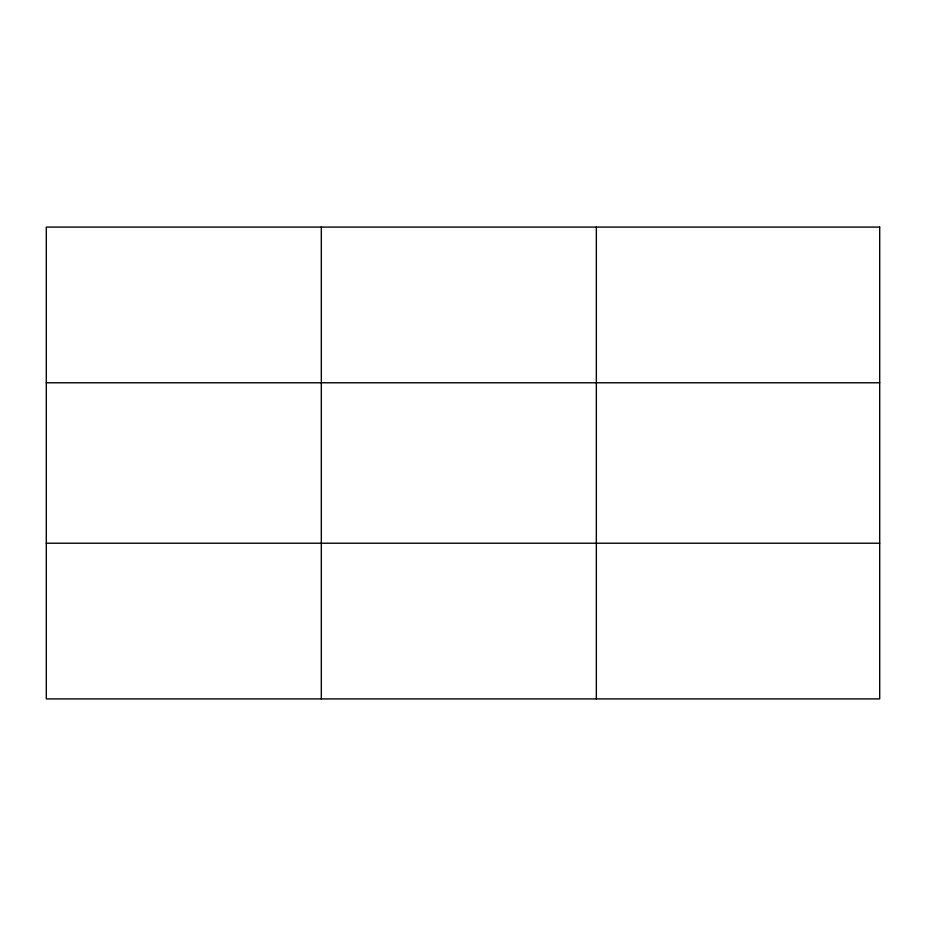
<?xml version="1.0" encoding="UTF-8"?>
<svg xmlns="http://www.w3.org/2000/svg" width="926" height="926" viewBox="0 0 926 926"><rect width="100%" height="100%" fill="white"/><g stroke="black" fill="none" stroke-linecap="round" stroke-linejoin="round"><path stroke-width="1.39" d="M321.322 227.09L321.322 698.91M596.344 227.09L596.344 698.91M46.3 382.785L879.7 382.785M46.3 543.215L879.7 543.215M879.7 227.09L879.7 698.91L46.3 698.91L46.3 227.09L879.7 227.09"/></g></svg>
